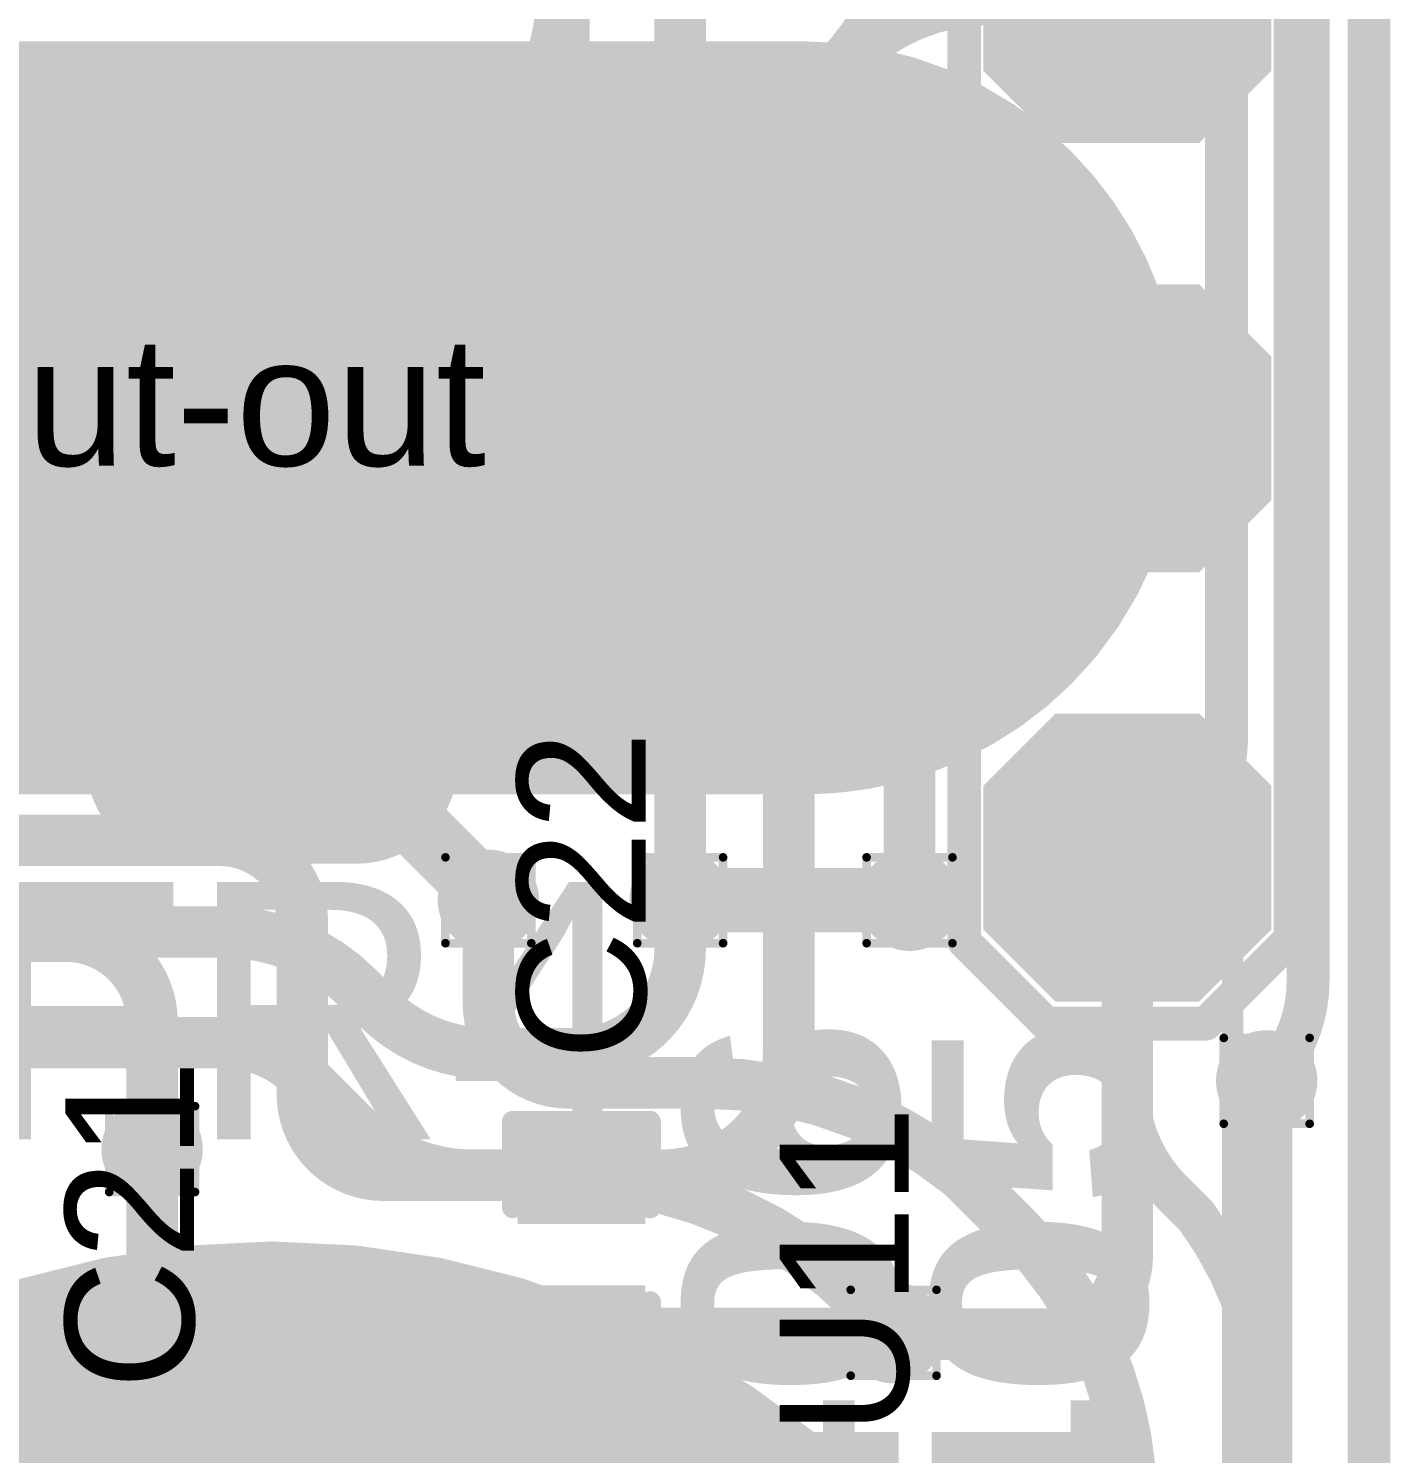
# Model space of a CAD drawing. Header units: inches. Extents: x -17 to 443, y -40 to 218.
# Drawn here: x 144.85 to 152.91, y 7.47 to 15.91 of the extents above; entities that cross this region are included whole.
import ezdxf

# ---------------------------------------------------------------- set-up
doc = ezdxf.new("R2010")
doc.units = ezdxf.units.IN
for name, color, linetype in [('Board Outline', 216, 'Continuous'), ('Bottom Layer', 5, 'Continuous'), ('Bottom Overlay', 54, 'Continuous'), ('Bottom Paste', 16, 'Continuous'), ('Bottom Solder', 6, 'Continuous'), ('Drill Drawing', 1, 'Continuous'), ('Fabrication', 76, 'Continuous'), ('Top Layer', 1, 'Continuous'), ('Top Overlay', 2, 'Continuous'), ('Top Paste', 8, 'Continuous'), ('Top Solder', 216, 'Continuous'), ('Via Holes', 16, 'Continuous')]:
    doc.layers.add(name, color=color, linetype=linetype)
doc.styles.add('Arial', font='', dxfattribs={"height": 0.2})
doc.styles.add('Arial Black_Bold', font='', dxfattribs={"height": 0.2})
doc.styles.get('Arial').set_extended_font_data('Arial')
doc.styles.get('Arial Black_Bold').set_extended_font_data('Arial Black', bold=True)

# ---------------------------------------------------------------- blocks, each defined once
blk = doc.blocks.new('SEMG_PAD_B_67')
at = {"layer": 'Bottom Layer'}
h = blk.add_hatch(color=5, dxfattribs=at)
edge = h.paths.add_edge_path()
edge.add_arc((-2.794e-05, 9.987183479999999), 5.00000016, 0, 360)
h = blk.add_hatch(color=5, dxfattribs=at)
edge = h.paths.add_edge_path()
edge.add_arc((-3.14997338, 0.0128143), 2.09999834, 90, 270)
edge.add_line((-3.14997338, -2.08718404), (3.150029259999999, -2.08718404))
edge.add_arc((3.15002926, 0.0128143), 2.09999834, 270, 450)
edge.add_line((3.15002926, 2.11281264), (-3.14997338, 2.11281264))
at = {"layer": 'Bottom Paste'}
h = blk.add_hatch(color=16, dxfattribs=at)
edge = h.paths.add_edge_path()
edge.add_arc((-2.794e-05, 9.987183479999999), 5.00000016, 0, 360)
h = blk.add_hatch(color=16, dxfattribs=at)
edge = h.paths.add_edge_path()
edge.add_arc((-3.14997338, 0.0128143), 2.09999834, 90, 270)
edge.add_line((-3.14997338, -2.08718404), (3.150029259999999, -2.08718404))
edge.add_arc((3.15002926, 0.0128143), 2.09999834, 270, 450)
edge.add_line((3.15002926, 2.11281264), (-3.14997338, 2.11281264))
at = {"layer": 'Bottom Solder'}
h = blk.add_hatch(color=6, dxfattribs=at)
edge = h.paths.add_edge_path()
edge.add_arc((-2.794e-05, 9.987183479999999), 5.10160016, 0, 360)
h = blk.add_hatch(color=6, dxfattribs=at)
edge = h.paths.add_edge_path()
edge.add_arc((-3.14997338, 0.0128143), 2.20159834, 90, 270)
edge.add_line((-3.14997338, -2.18878404), (3.150029259999999, -2.18878404))
edge.add_arc((3.15002926, 0.0128143), 2.20159834, 270, 450)
edge.add_line((3.15002926, 2.21441264), (-3.14997338, 2.21441264))
at = {"layer": 'Bottom Overlay', "const_width": 0.127}
blk.add_lwpolyline([(-5.68320682, 10.96571086), (-5.68320682, -10.9657134)], dxfattribs=at)
blk = doc.blocks.new('T____P____SMD_3_P____213')
at = {"layer": 'Top Layer'}
h = blk.add_hatch(color=1, dxfattribs=at)
edge = h.paths.add_edge_path()
edge.add_arc((-0.50000154, 3.04000154), 0.499999, 90, 180)
edge.add_line((-1.00000054, 3.04000154), (-1.00000054, 2.03999846))
edge.add_arc((-0.50000154, 2.03999846), 0.499999, 180, 270)
edge.add_line((-0.5000015400000001, 1.53999946), (0.5000015399999999, 1.53999946))
edge.add_arc((0.50000154, 2.03999846), 0.499999, 270, 360)
edge.add_line((1.00000054, 2.03999846), (1.00000054, 3.04000154))
edge.add_arc((0.50000154, 3.04000154), 0.499999, 0, 90)
edge.add_line((0.50000154, 3.54000054), (-0.50000154, 3.54000054))
h = blk.add_hatch(color=1, dxfattribs=at)
edge = h.paths.add_edge_path()
edge.add_arc((-0.9999992699999999, 0), 1.00000054, 90, 270)
edge.add_line((-0.9999992700000001, -1.00000054), (0.9999992699999997, -1.00000054))
edge.add_arc((0.9999992699999999, 0), 1.00000054, 270, 450)
edge.add_line((0.99999927, 1.00000054), (-0.9999992699999998, 1.00000054))
h = blk.add_hatch(color=1, dxfattribs=at)
edge = h.paths.add_edge_path()
edge.add_arc((-0.50000154, -2.03999846), 0.499999, 90, 180)
edge.add_line((-1.00000054, -2.03999846), (-1.00000054, -3.04000154))
edge.add_arc((-0.50000154, -3.04000154), 0.499999, 180, 270)
edge.add_line((-0.5000015400000001, -3.54000054), (0.5000015399999999, -3.54000054))
edge.add_arc((0.50000154, -3.04000154), 0.499999, 270, 360)
edge.add_line((1.00000054, -3.04000154), (1.00000054, -2.03999846))
edge.add_arc((0.50000154, -2.03999846), 0.499999, 0, 90)
edge.add_line((0.50000154, -1.53999946), (-0.50000154, -1.53999946))
at = {"layer": 'Top Paste'}
h = blk.add_hatch(color=8, dxfattribs=at)
edge = h.paths.add_edge_path()
edge.add_arc((-0.50000154, 3.04000154), 0.499999, 90, 180)
edge.add_line((-1.00000054, 3.04000154), (-1.00000054, 2.03999846))
edge.add_arc((-0.50000154, 2.03999846), 0.499999, 180, 270)
edge.add_line((-0.5000015400000001, 1.53999946), (0.5000015399999999, 1.53999946))
edge.add_arc((0.50000154, 2.03999846), 0.499999, 270, 360)
edge.add_line((1.00000054, 2.03999846), (1.00000054, 3.04000154))
edge.add_arc((0.50000154, 3.04000154), 0.499999, 0, 90)
edge.add_line((0.50000154, 3.54000054), (-0.50000154, 3.54000054))
h = blk.add_hatch(color=8, dxfattribs=at)
edge = h.paths.add_edge_path()
edge.add_arc((-0.9999992699999999, 0), 1.00000054, 90, 270)
edge.add_line((-0.9999992700000001, -1.00000054), (0.9999992699999997, -1.00000054))
edge.add_arc((0.9999992699999999, 0), 1.00000054, 270, 450)
edge.add_line((0.99999927, 1.00000054), (-0.9999992699999998, 1.00000054))
h = blk.add_hatch(color=8, dxfattribs=at)
edge = h.paths.add_edge_path()
edge.add_arc((-0.50000154, -2.03999846), 0.499999, 90, 180)
edge.add_line((-1.00000054, -2.03999846), (-1.00000054, -3.04000154))
edge.add_arc((-0.50000154, -3.04000154), 0.499999, 180, 270)
edge.add_line((-0.5000015400000001, -3.54000054), (0.5000015399999999, -3.54000054))
edge.add_arc((0.50000154, -3.04000154), 0.499999, 270, 360)
edge.add_line((1.00000054, -3.04000154), (1.00000054, -2.03999846))
edge.add_arc((0.50000154, -2.03999846), 0.499999, 0, 90)
edge.add_line((0.50000154, -1.53999946), (-0.50000154, -1.53999946))
at = {"layer": 'Top Solder'}
h = blk.add_hatch(color=216, dxfattribs=at)
edge = h.paths.add_edge_path()
edge.add_arc((-0.50000154, 3.04000154), 0.601599, 90, 180)
edge.add_line((-1.10160054, 3.04000154), (-1.10160054, 2.03999846))
edge.add_arc((-0.50000154, 2.03999846), 0.601599, 180, 270)
edge.add_line((-0.5000015400000001, 1.43839946), (0.5000015399999999, 1.43839946))
edge.add_arc((0.50000154, 2.03999846), 0.601599, 270, 360)
edge.add_line((1.10160054, 2.03999846), (1.10160054, 3.04000154))
edge.add_arc((0.50000154, 3.04000154), 0.601599, 0, 90)
edge.add_line((0.50000154, 3.64160054), (-0.50000154, 3.64160054))
h = blk.add_hatch(color=216, dxfattribs=at)
edge = h.paths.add_edge_path()
edge.add_arc((-0.9999992699999999, 0), 1.10160054, 90, 270)
edge.add_line((-0.9999992700000001, -1.10160054), (0.9999992699999997, -1.10160054))
edge.add_arc((0.9999992699999999, 0), 1.10160054, 270, 450)
edge.add_line((0.99999927, 1.10160054), (-0.9999992699999998, 1.10160054))
h = blk.add_hatch(color=216, dxfattribs=at)
edge = h.paths.add_edge_path()
edge.add_arc((-0.50000154, -2.03999846), 0.601599, 90, 180)
edge.add_line((-1.10160054, -2.03999846), (-1.10160054, -3.04000154))
edge.add_arc((-0.50000154, -3.04000154), 0.601599, 180, 270)
edge.add_line((-0.5000015400000001, -3.64160054), (0.5000015399999999, -3.64160054))
edge.add_arc((0.50000154, -3.04000154), 0.601599, 270, 360)
edge.add_line((1.10160054, -3.04000154), (1.10160054, -2.03999846))
edge.add_arc((0.50000154, -2.03999846), 0.601599, 0, 90)
edge.add_line((0.50000154, -1.43839946), (-0.50000154, -1.43839946))
blk = doc.blocks.new('4_P___SMD_W____CON__214')
at = {"layer": 'Top Layer'}
for points in [[(2.914999885, 0.74999977), (2.165000115, 0.74999977), (1.79000023, 0.374999885), (1.79000023, -0.374999885), (2.165000115, -0.74999977), (2.914999885, -0.74999977), (3.28999977, -0.374999885), (3.28999977, 0.374999885)], [(5.455002424999999, 0.74999977), (4.705002654999999, 0.74999977), (4.33000277, 0.374999885), (4.33000277, -0.374999885), (4.705002654999999, -0.74999977), (5.455002424999999, -0.74999977), (5.830002309999999, -0.374999885), (5.830002309999999, 0.374999885)], [(7.994999885, 0.74999977), (7.245000115, 0.74999977), (6.870000229999999, 0.374999885), (6.870000229999999, -0.374999885), (7.245000115, -0.74999977), (7.994999885, -0.74999977), (8.36999977, -0.374999885), (8.36999977, 0.374999885)]]:
    blk.add_hatch(color=1, dxfattribs=at).paths.add_polyline_path(points)
at = {"layer": 'Top Paste'}
for points in [[(2.914999885, 0.74999977), (2.165000115, 0.74999977), (1.79000023, 0.374999885), (1.79000023, -0.374999885), (2.165000115, -0.74999977), (2.914999885, -0.74999977), (3.28999977, -0.374999885), (3.28999977, 0.374999885)], [(5.455002424999999, 0.74999977), (4.705002654999999, 0.74999977), (4.33000277, 0.374999885), (4.33000277, -0.374999885), (4.705002654999999, -0.74999977), (5.455002424999999, -0.74999977), (5.830002309999999, -0.374999885), (5.830002309999999, 0.374999885)], [(7.994999885, 0.74999977), (7.245000115, 0.74999977), (6.870000229999999, 0.374999885), (6.870000229999999, -0.374999885), (7.245000115, -0.74999977), (7.994999885, -0.74999977), (8.36999977, -0.374999885), (8.36999977, 0.374999885)]]:
    blk.add_hatch(color=8, dxfattribs=at).paths.add_polyline_path(points)
at = {"layer": 'Top Solder'}
for points in [[(2.965799885, 0.85159977), (2.114200115, 0.85159977), (1.68840023, 0.425799885), (1.68840023, -0.425799885), (2.114200115, -0.85159977), (2.965799885, -0.85159977), (3.39159977, -0.425799885), (3.39159977, 0.425799885)], [(5.505802425, 0.85159977), (4.654202655, 0.85159977), (4.22840277, 0.425799885), (4.22840277, -0.425799885), (4.654202655, -0.85159977), (5.505802425, -0.85159977), (5.93160231, -0.425799885), (5.93160231, 0.425799885)], [(8.045799885000001, 0.85159977), (7.194200115, 0.85159977), (6.76840023, 0.425799885), (6.76840023, -0.425799885), (7.194200115, -0.85159977), (8.045799885000001, -0.85159977), (8.47159977, -0.425799885), (8.47159977, 0.425799885)]]:
    blk.add_hatch(color=216, dxfattribs=at).paths.add_polyline_path(points)
at = {"layer": 'Top Overlay', "const_width": 0.1999996}
for points in [[(-0.37974016, 0.9652), (8.101990399999998, 0.9652025399999999)], [(8.60300032, 0.4641900799999999), (8.101990399999998, 0.9652025399999999)], [(8.60300032, -0.4787392), (8.60300032, 0.4641900799999999)], [(8.11653952, -0.9652), (8.60300032, -0.4787392)], [(8.11653952, -0.9652), (-0.49101248, -0.9652)]]:
    blk.add_lwpolyline(points, dxfattribs=at)
at = {"layer": 'Top Overlay', "const_width": 0.0999998}
for points in [[(8.051990499999999, 0.9652025399999999, 1), (8.1519903, 0.9652025399999999, 1)], [(8.051990499999999, 0.9652025399999999, 1), (8.1519903, 0.9652025399999999, 1)], [(8.553000419999998, 0.4641900799999999, 1), (8.65300022, 0.4641900799999999, 1)], [(8.553000419999998, 0.4641900799999999, 1), (8.65300022, 0.4641900799999999, 1)], [(8.553000419999998, -0.4787392, 1), (8.65300022, -0.4787392, 1)], [(8.553000419999998, -0.4787392, 1), (8.65300022, -0.4787392, 1)], [(8.066539619999999, -0.9652, 1), (8.16653942, -0.9652, 1)], [(8.066539619999999, -0.9652, 1), (8.16653942, -0.9652, 1)]]:
    blk.add_lwpolyline(points, format="xyb", close=True, dxfattribs=at)
blk = doc.blocks.new('C___0402_242')
at = {"layer": 'Top Layer'}
for points in [[(-0.6985, -0.3175), (-0.6985, 0.3175), (-0.2412999999999999, 0.3175), (-0.2413, -0.3175)], [(0.2412999999999999, -0.3175), (0.2413, 0.3175), (0.6985, 0.3175), (0.6985, -0.3175)]]:
    blk.add_hatch(color=1, dxfattribs=at).paths.add_polyline_path(points)
at = {"layer": 'Top Paste'}
for points in [[(-0.6985, -0.3175), (-0.6985, 0.3175), (-0.2412999999999999, 0.3175), (-0.2413, -0.3175)], [(0.2412999999999999, -0.3175), (0.2413, 0.3175), (0.6985, 0.3175), (0.6985, -0.3175)]]:
    blk.add_hatch(color=8, dxfattribs=at).paths.add_polyline_path(points)
at = {"layer": 'Top Solder'}
for points in [[(-0.7584998799999999, -0.37749988), (-0.7584998799999999, 0.37749988), (-0.18130012, 0.37749988), (-0.18130012, -0.37749988)], [(0.18130012, -0.37749988), (0.18130012, 0.37749988), (0.7584998799999999, 0.37749988), (0.7584998799999999, -0.37749988)]]:
    blk.add_hatch(color=216, dxfattribs=at).paths.add_polyline_path(points)
at = {"layer": 'Top Overlay', "const_width": 0.127}
for points in [[(-0.7874, 0.4064), (-0.7874, -0.4064)], [(-0.7874, 0.4064), (-0.2794, 0.4064)], [(0.2794, 0.4064), (0.7874, 0.4064)], [(0.7874, 0.4064), (0.7874, -0.4064)], [(-0.7874, -0.4064), (-0.2794, -0.4064)], [(0.2794, -0.4064), (0.7874, -0.4064)]]:
    blk.add_lwpolyline(points, dxfattribs=at)
at = {"layer": 'Top Overlay', "const_width": 0.0635}
for points in [[(-0.8191499999999999, 0.4064, 1), (-0.7556499999999999, 0.4064, 1)], [(-0.8191499999999999, 0.4064, 1), (-0.7556499999999999, 0.4064, 1)], [(-0.31115, 0.4064, 1), (-0.24765, 0.4064, 1)], [(0.24765, 0.4064, 1), (0.31115, 0.4064, 1)], [(0.7556499999999999, 0.4064, 1), (0.8191499999999999, 0.4064, 1)], [(0.7556499999999999, 0.4064, 1), (0.8191499999999999, 0.4064, 1)], [(-0.8191499999999999, -0.4064, 1), (-0.7556499999999999, -0.4064, 1)], [(-0.8191499999999999, -0.4064, 1), (-0.7556499999999999, -0.4064, 1)], [(-0.31115, -0.4064, 1), (-0.24765, -0.4064, 1)], [(0.24765, -0.4064, 1), (0.31115, -0.4064, 1)], [(0.7556499999999999, -0.4064, 1), (0.8191499999999999, -0.4064, 1)], [(0.7556499999999999, -0.4064, 1), (0.8191499999999999, -0.4064, 1)]]:
    blk.add_lwpolyline(points, format="xyb", close=True, dxfattribs=at)

msp = doc.modelspace()

# ---------------------------------------------------------------- hatches: boundary and pattern name
at = {"layer": 'Bottom Layer'}
h = msp.add_hatch(color=5, dxfattribs=at)
edge = h.paths.add_edge_path()
edge.add_arc((147.56817324, 10.7469559), 0.2999994, 0, 360)
h = msp.add_hatch(color=5, dxfattribs=at)
edge = h.paths.add_edge_path()
edge.add_arc((148.702903, 10.7469559), 0.2999994, 0, 360)
h = msp.add_hatch(color=5, dxfattribs=at)
edge = h.paths.add_edge_path()
edge.add_arc((150.05989292, 10.7469559), 0.2999994, 0, 360)
h = msp.add_hatch(color=5, dxfattribs=at)
edge = h.paths.add_edge_path()
edge.add_arc((152.17299004, 9.678672539999999), 0.2999994, 0, 360)
h = msp.add_hatch(color=5, dxfattribs=at)
edge = h.paths.add_edge_path()
edge.add_arc((145.57870046, 9.2746449), 0.2999994, 0, 360)
h = msp.add_hatch(color=5, dxfattribs=at)
edge = h.paths.add_edge_path()
edge.add_arc((149.9655878, 8.188134499999999), 0.2999994, 0, 360)
at = {"layer": 'Top Layer'}
h = msp.add_hatch(color=1, dxfattribs=at)
edge = h.paths.add_edge_path()
edge.add_arc((147.56817324, 10.7469559), 0.2999994, 0, 360)
h = msp.add_hatch(color=1, dxfattribs=at)
edge = h.paths.add_edge_path()
edge.add_arc((148.702903, 10.7469559), 0.2999994, 0, 360)
h = msp.add_hatch(color=1, dxfattribs=at)
edge = h.paths.add_edge_path()
edge.add_arc((150.05989292, 10.7469559), 0.2999994, 0, 360)
h = msp.add_hatch(color=1, dxfattribs=at)
edge = h.paths.add_edge_path()
edge.add_arc((152.17299004, 9.678672539999999), 0.2999994, 0, 360)
h = msp.add_hatch(color=1, dxfattribs=at)
edge = h.paths.add_edge_path()
edge.add_arc((145.57870046, 9.2746449), 0.2999994, 0, 360)
h = msp.add_hatch(color=1, dxfattribs=at)
edge = h.paths.add_edge_path()
edge.add_arc((149.9655878, 8.188134499999999), 0.2999994, 0, 360)
at = {"layer": 'Via Holes'}
h = msp.add_hatch(color=7, dxfattribs=at)
edge = h.paths.add_edge_path()
edge.add_arc((147.56817324, 10.7469559), 0.1499997, 0, 360)
h = msp.add_hatch(color=7, dxfattribs=at)
edge = h.paths.add_edge_path()
edge.add_arc((148.702903, 10.7469559), 0.1499997, 0, 360)
h = msp.add_hatch(color=7, dxfattribs=at)
edge = h.paths.add_edge_path()
edge.add_arc((150.05989292, 10.7469559), 0.1499997, 0, 360)
h = msp.add_hatch(color=7, dxfattribs=at)
edge = h.paths.add_edge_path()
edge.add_arc((152.17299004, 9.678672539999999), 0.1499997, 0, 360)
h = msp.add_hatch(color=7, dxfattribs=at)
edge = h.paths.add_edge_path()
edge.add_arc((145.57870046, 9.2746449), 0.1499997, 0, 360)
h = msp.add_hatch(color=7, dxfattribs=at)
edge = h.paths.add_edge_path()
edge.add_arc((149.9655878, 8.188134499999999), 0.1499997, 0, 360)

# ---------------------------------------------------------------- linework, layer by layer
at = {"layer": 'Board Outline', "const_width": 0.127}
msp.add_lwpolyline([(152.7783584, 24.50406834), (152.77839396, 2.64831576)], dxfattribs=at)
at = {"layer": 'Bottom Layer'}
for points, const_width in [([(152.41772412, 10.2695121), (152.41772412, 23.13699208)], 0.254), ([(151.93512412, 11.69479754), (151.93512412, 16.99929798)], 0.254), ([(151.58688758, 11.09425518), (151.7567196, 11.2640872)], 0.254), ([(142.2233884, 11.10172278), (145.98027954, 11.10172278)], 0.3048), ([(151.58669454, 11.09406214), (151.58688758, 11.09425518)], 0.254), ([(147.56817324, 10.13831094), (147.56817324, 10.7469559)], 0.3048), ([(148.702903, 10.7469559), (150.05989292, 10.7469559)], 0.3809999999999999), ([(146.467703, 9.59917816), (146.467703, 10.61429932)], 0.3048), ([(140.79165898, 10.5350437), (145.06850844, 10.5350437)], 0.3048), ([(151.34852636, 9.65440284), (151.34852636, 10.5188004)], 0.254), ([(145.57870046, 9.2746449), (145.57870046, 10.02485168)], 0.3048), ([(148.0398614, 9.666622779999999), (148.83251412, 9.666622779999999)], 0.3048), ([(151.34852382, 9.65264516), (151.34852636, 9.65440284)], 0.254), ([(146.94676224, 9.12011892), (147.98149982, 9.12011892)], 0.3048), ([(150.37209194, 9.12012146), (150.37209448, 9.12011892)], 0.3048), ([(150.37209448, 9.12011892), (150.69928204, 8.792931359999999)], 0.3048), ([(151.60829978, 9.0254836), (151.6095012, 9.02428726)], 0.254), ([(151.6095012, 9.02428726), (151.75672468, 8.877063779999999)], 0.254), ([(149.7775516, 8.3761707), (149.9655878, 8.188134499999999)], 0.3048), ([(152.17299004, 2.27615242), (152.17299004, 7.61054866)], 0.254)]:
    msp.add_lwpolyline(points, dxfattribs=dict(at, const_width=const_width))
for points, const_width in [([(151.93512412, 11.69479754, -0.1989103420480255), (151.7567196, 11.2640872)], 0.254), ([(145.98027954, 11.10172278, -0.4142135623730951), (146.467703, 10.61429932)], 0.3048), ([(151.34852636, 10.5188004, -0.1988251865541355), (151.58669454, 11.09406214)], 0.254), ([(151.58669454, 11.09406214, -8.36824124904e-05), (151.58688758, 11.09425518)], 0.254), ([(145.06850844, 10.5350437, -0.4142135623730951), (145.57870046, 10.02485168)], 0.3048), ([(152.41772412, 10.2695121, -0.1042756460809792), (152.34659396, 9.932156919999999)], 0.254), ([(148.0398614, 9.666622779999999, -0.4142135623730951), (147.56817324, 10.13831094)], 0.3048), ([(152.34659396, 9.932156919999999, -0.0927136805034072), (152.17299004, 9.678672539999999)], 0.254), ([(148.83251412, 9.666622779999999, -0.1722197869169478), (150.37209194, 9.12012146)], 0.3048), ([(146.94676224, 9.12011892, -0.4142135623730951), (146.467703, 9.59917816)], 0.3048), ([(151.60829978, 9.0254836, -0.1989133296493446), (151.34852382, 9.65264516)], 0.254), ([(147.98149982, 9.12011892, -0.0611420809850349), (148.5957785, 9.04472156)], 0.3048), ([(148.5957785, 9.04472156, -0.1361148687838796), (149.7775516, 8.3761707)], 0.3048), ([(150.69928204, 8.79292882, -0.198912367379658), (151.37445468, 7.16292192)], 0.3048), ([(151.75672468, 8.877063779999999, -0.1601212629249966), (152.17299004, 7.61054866)], 0.254)]:
    msp.add_lwpolyline(points, format="xyb", dxfattribs=dict(at, const_width=const_width))
for points, const_width in [([(151.87162412, 11.69479754, 1), (151.99862412, 11.69479754, 1)], 0.127), ([(151.87162412, 11.69479754, 1), (151.99862412, 11.69479754, 1)], 0.127), ([(151.6932196, 11.2640872, 1), (151.8202196, 11.2640872, 1)], 0.127), ([(151.6932196, 11.2640872, 1), (151.8202196, 11.2640872, 1)], 0.127), ([(145.90407954, 11.10172278, 1), (146.05647954, 11.10172278, 1)], 0.1524), ([(145.90407954, 11.10172278, 1), (146.05647954, 11.10172278, 1)], 0.1524), ([(151.52319454, 11.09406214, 1), (151.65019454, 11.09406214, 1)], 0.127), ([(151.52319454, 11.09406214, 1), (151.65019454, 11.09406214, 1)], 0.127), ([(151.52319454, 11.09406214, 1), (151.65019454, 11.09406214, 1)], 0.127), ([(151.52338758, 11.09425518, 1), (151.65038758, 11.09425518, 1)], 0.127), ([(151.52338758, 11.09425518, 1), (151.65038758, 11.09425518, 1)], 0.127), ([(151.52338758, 11.09425518, 1), (151.65038758, 11.09425518, 1)], 0.127), ([(147.49197324, 10.7469559, 1), (147.64437324, 10.7469559, 1)], 0.1524), ([(148.607653, 10.7469559, 1), (148.798153, 10.7469559, 1)], 0.1905), ([(149.96464292, 10.7469559, 1), (150.15514292, 10.7469559, 1)], 0.1905), ([(146.391503, 10.61429932, 1), (146.543903, 10.61429932, 1)], 0.1524), ([(146.391503, 10.61429932, 1), (146.543903, 10.61429932, 1)], 0.1524), ([(144.99230844, 10.5350437, 1), (145.14470844, 10.5350437, 1)], 0.1524), ([(144.99230844, 10.5350437, 1), (145.14470844, 10.5350437, 1)], 0.1524), ([(151.28502636, 10.5188004, 1), (151.41202636, 10.5188004, 1)], 0.127), ([(151.28502636, 10.5188004, 1), (151.41202636, 10.5188004, 1)], 0.127), ([(152.35422412, 10.2695121, 1), (152.48122412, 10.2695121, 1)], 0.127), ([(152.35422412, 10.2695121, 1), (152.48122412, 10.2695121, 1)], 0.127), ([(147.49197324, 10.13831094, 1), (147.64437324, 10.13831094, 1)], 0.1524), ([(147.49197324, 10.13831094, 1), (147.64437324, 10.13831094, 1)], 0.1524), ([(145.50250046, 10.02485168, 1), (145.65490046, 10.02485168, 1)], 0.1524), ([(145.50250046, 10.02485168, 1), (145.65490046, 10.02485168, 1)], 0.1524), ([(152.28309396, 9.932156919999999, 1), (152.41009396, 9.932156919999999, 1)], 0.127), ([(152.28309396, 9.932156919999999, 1), (152.41009396, 9.932156919999999, 1)], 0.127), ([(147.9636614, 9.666622779999999, 1), (148.1160614, 9.666622779999999, 1)], 0.1524), ([(147.9636614, 9.666622779999999, 1), (148.1160614, 9.666622779999999, 1)], 0.1524), ([(148.75631412, 9.666622779999999, 1), (148.90871412, 9.666622779999999, 1)], 0.1524), ([(148.75631412, 9.666622779999999, 1), (148.90871412, 9.666622779999999, 1)], 0.1524), ([(151.28502636, 9.65440284, 1), (151.41202636, 9.65440284, 1)], 0.127), ([(151.28502636, 9.65440284, 1), (151.41202636, 9.65440284, 1)], 0.127), ([(152.10949004, 9.678672539999999, 1), (152.23649004, 9.678672539999999, 1)], 0.127), ([(146.391503, 9.59917816, 1), (146.543903, 9.59917816, 1)], 0.1524), ([(146.391503, 9.59917816, 1), (146.543903, 9.59917816, 1)], 0.1524), ([(151.28502382, 9.65264516, 1), (151.41202382, 9.65264516, 1)], 0.127), ([(151.28502382, 9.65264516, 1), (151.41202382, 9.65264516, 1)], 0.127), ([(145.50250046, 9.2746449, 1), (145.65490046, 9.2746449, 1)], 0.1524), ([(146.87056224, 9.12011892, 1), (147.02296224, 9.12011892, 1)], 0.1524), ([(146.87056224, 9.12011892, 1), (147.02296224, 9.12011892, 1)], 0.1524), ([(147.90529982, 9.12011892, 1), (148.05769982, 9.12011892, 1)], 0.1524), ([(147.90529982, 9.12011892, 1), (148.05769982, 9.12011892, 1)], 0.1524), ([(148.5195785, 9.04472156, 1), (148.6719785, 9.04472156, 1)], 0.1524), ([(148.5195785, 9.04472156, 1), (148.6719785, 9.04472156, 1)], 0.1524), ([(150.29589194, 9.12012146, 1), (150.44829194, 9.12012146, 1)], 0.1524), ([(150.29589194, 9.12012146, 1), (150.44829194, 9.12012146, 1)], 0.1524), ([(150.29589448, 9.12011892, 1), (150.44829448, 9.12011892, 1)], 0.1524), ([(150.29589448, 9.12011892, 1), (150.44829448, 9.12011892, 1)], 0.1524), ([(151.54479978, 9.0254836, 1), (151.67179978, 9.0254836, 1)], 0.127), ([(151.54479978, 9.0254836, 1), (151.67179978, 9.0254836, 1)], 0.127), ([(151.5460012, 9.02428726, 1), (151.6730012, 9.02428726, 1)], 0.127), ([(151.5460012, 9.02428726, 1), (151.6730012, 9.02428726, 1)], 0.127), ([(150.62308204, 8.792931359999999, 1), (150.77548204, 8.792931359999999, 1)], 0.1524), ([(150.62308204, 8.79292882, 1), (150.77548204, 8.79292882, 1)], 0.1524), ([(151.69322468, 8.877063779999999, 1), (151.82022468, 8.877063779999999, 1)], 0.127), ([(151.69322468, 8.877063779999999, 1), (151.82022468, 8.877063779999999, 1)], 0.127), ([(149.7013516, 8.3761707, 1), (149.8537516, 8.3761707, 1)], 0.1524), ([(149.7013516, 8.3761707, 1), (149.8537516, 8.3761707, 1)], 0.1524), ([(149.8893878, 8.188134499999999, 1), (150.0417878, 8.188134499999999, 1)], 0.1524), ([(152.10949004, 7.61054866, 1), (152.23649004, 7.61054866, 1)], 0.127), ([(152.10949004, 7.61054866, 1), (152.23649004, 7.61054866, 1)], 0.127)]:
    msp.add_lwpolyline(points, format="xyb", close=True, dxfattribs=dict(at, const_width=const_width))
at = {"layer": 'Drill Drawing', "const_width": 0.0508}
for points in [[(147.31417324, 11.0009559), (147.82217324, 11.0009559)], [(147.31417324, 10.4929559), (147.31417324, 11.0009559)], [(147.82217324, 10.4929559), (147.82217324, 11.0009559)], [(148.448903, 11.0009559), (148.956903, 11.0009559)], [(148.448903, 10.4929559), (148.448903, 11.0009559)], [(148.956903, 10.4929559), (148.956903, 11.0009559)], [(149.80589292, 11.0009559), (150.31389292, 11.0009559)], [(149.80589292, 10.4929559), (149.80589292, 11.0009559)], [(150.31389292, 10.4929559), (150.31389292, 11.0009559)], [(147.31417324, 10.4929559), (147.82217324, 10.4929559)], [(148.448903, 10.4929559), (148.956903, 10.4929559)], [(149.80589292, 10.4929559), (150.31389292, 10.4929559)], [(151.91899004, 9.93267254), (152.42699004, 9.93267254)], [(151.91899004, 9.42467254), (151.91899004, 9.93267254)], [(152.42699004, 9.42467254), (152.42699004, 9.93267254)], [(145.32470046, 9.5286449), (145.83270046, 9.5286449)], [(145.32470046, 9.020644899999999), (145.32470046, 9.5286449)], [(145.83270046, 9.020644899999999), (145.83270046, 9.5286449)], [(151.91899004, 9.42467254), (152.42699004, 9.42467254)], [(145.32470046, 9.020644899999999), (145.83270046, 9.020644899999999)], [(149.7115878, 8.4421345), (150.2195878, 8.4421345)], [(149.7115878, 7.9341345), (149.7115878, 8.4421345)], [(150.2195878, 7.9341345), (150.2195878, 8.4421345)], [(149.7115878, 7.9341345), (150.2195878, 7.9341345)]]:
    msp.add_lwpolyline(points, dxfattribs=at)
at = {"layer": 'Drill Drawing', "const_width": 0.0254}
for points in [[(147.30147324, 11.0009559, 1), (147.32687324, 11.0009559, 1)], [(147.30147324, 11.0009559, 1), (147.32687324, 11.0009559, 1)], [(147.80947324, 11.0009559, 1), (147.83487324, 11.0009559, 1)], [(147.80947324, 11.0009559, 1), (147.83487324, 11.0009559, 1)], [(148.436203, 11.0009559, 1), (148.461603, 11.0009559, 1)], [(148.436203, 11.0009559, 1), (148.461603, 11.0009559, 1)], [(148.944203, 11.0009559, 1), (148.969603, 11.0009559, 1)], [(148.944203, 11.0009559, 1), (148.969603, 11.0009559, 1)], [(149.79319292, 11.0009559, 1), (149.81859292, 11.0009559, 1)], [(149.79319292, 11.0009559, 1), (149.81859292, 11.0009559, 1)], [(150.30119292, 11.0009559, 1), (150.32659292, 11.0009559, 1)], [(150.30119292, 11.0009559, 1), (150.32659292, 11.0009559, 1)], [(147.30147324, 10.4929559, 1), (147.32687324, 10.4929559, 1)], [(147.30147324, 10.4929559, 1), (147.32687324, 10.4929559, 1)], [(147.80947324, 10.4929559, 1), (147.83487324, 10.4929559, 1)], [(147.80947324, 10.4929559, 1), (147.83487324, 10.4929559, 1)], [(148.436203, 10.4929559, 1), (148.461603, 10.4929559, 1)], [(148.436203, 10.4929559, 1), (148.461603, 10.4929559, 1)], [(148.944203, 10.4929559, 1), (148.969603, 10.4929559, 1)], [(148.944203, 10.4929559, 1), (148.969603, 10.4929559, 1)], [(149.79319292, 10.4929559, 1), (149.81859292, 10.4929559, 1)], [(149.79319292, 10.4929559, 1), (149.81859292, 10.4929559, 1)], [(150.30119292, 10.4929559, 1), (150.32659292, 10.4929559, 1)], [(150.30119292, 10.4929559, 1), (150.32659292, 10.4929559, 1)], [(151.90629004, 9.93267254, 1), (151.93169004, 9.93267254, 1)], [(151.90629004, 9.93267254, 1), (151.93169004, 9.93267254, 1)], [(152.41429004, 9.93267254, 1), (152.43969004, 9.93267254, 1)], [(152.41429004, 9.93267254, 1), (152.43969004, 9.93267254, 1)], [(145.31200046, 9.5286449, 1), (145.33740046, 9.5286449, 1)], [(145.31200046, 9.5286449, 1), (145.33740046, 9.5286449, 1)], [(145.82000046, 9.5286449, 1), (145.84540046, 9.5286449, 1)], [(145.82000046, 9.5286449, 1), (145.84540046, 9.5286449, 1)], [(151.90629004, 9.42467254, 1), (151.93169004, 9.42467254, 1)], [(151.90629004, 9.42467254, 1), (151.93169004, 9.42467254, 1)], [(152.41429004, 9.42467254, 1), (152.43969004, 9.42467254, 1)], [(152.41429004, 9.42467254, 1), (152.43969004, 9.42467254, 1)], [(145.31200046, 9.020644899999999, 1), (145.33740046, 9.020644899999999, 1)], [(145.31200046, 9.020644899999999, 1), (145.33740046, 9.020644899999999, 1)], [(145.82000046, 9.020644899999999, 1), (145.84540046, 9.020644899999999, 1)], [(145.82000046, 9.020644899999999, 1), (145.84540046, 9.020644899999999, 1)], [(149.6988878, 8.4421345, 1), (149.7242878, 8.4421345, 1)], [(149.6988878, 8.4421345, 1), (149.7242878, 8.4421345, 1)], [(150.2068878, 8.4421345, 1), (150.2322878, 8.4421345, 1)], [(150.2068878, 8.4421345, 1), (150.2322878, 8.4421345, 1)], [(149.6988878, 7.9341345, 1), (149.7242878, 7.9341345, 1)], [(149.6988878, 7.9341345, 1), (149.7242878, 7.9341345, 1)], [(150.2068878, 7.9341345, 1), (150.2322878, 7.9341345, 1)], [(150.2068878, 7.9341345, 1), (150.2322878, 7.9341345, 1)]]:
    msp.add_lwpolyline(points, format="xyb", close=True, dxfattribs=at)
at = {"layer": 'Fabrication', "const_width": 0.254}
for points in [[(152.7783584, 24.50406834), (152.77839396, 2.64831576)], [(143.13500202, 15.70181518), (149.44300058, 15.70181518)], [(143.13500202, 11.50181342), (149.44300058, 11.50181342)]]:
    msp.add_lwpolyline(points, dxfattribs=at)
at = {"layer": 'Fabrication'}
for points, const_width in [([(149.37950058, 15.70181518, 1), (149.50650058, 15.70181518, 1)], 0.127), ([(149.37950058, 15.70181518, 1), (149.50650058, 15.70181518, 1)], 0.127), ([(150.86442522, 15.08673894, 1), (150.99142522, 15.08673894, 1)], 0.127), ([(150.86442522, 15.08673894, 1), (150.99142522, 15.08673894, 1)], 0.127), ([(151.47950146, 13.6018143, 1), (151.60650146, 13.6018143, 1)], 0.127), ([(151.47950146, 13.6018143, 1), (151.60650146, 13.6018143, 1)], 0.127), ([(150.86442522, 12.11688966, 1), (150.99142522, 12.11688966, 1)], 0.127), ([(150.86442522, 12.11688966, 1), (150.99142522, 12.11688966, 1)], 0.127), ([(149.37950058, 11.50181342, 1), (149.50650058, 11.50181342, 1)], 0.127), ([(149.37950058, 11.50181342, 1), (149.50650058, 11.50181342, 1)], 0.127), ([(151.28900146, 3.60181398, 1), (141.28900114, 3.60181398, 1)], 0.254)]:
    msp.add_lwpolyline(points, format="xyb", close=True, dxfattribs=dict(at, const_width=const_width))
at = {"layer": 'Fabrication', "const_width": 0.254}
for points in [[(149.44300058, 15.70181518, -0.198912367379658), (150.92792522, 15.08673894)], [(150.92792522, 15.08673894, -0.198912367379658), (151.54300146, 13.6018143)], [(151.54300146, 13.6018143, -0.198912367379658), (150.92792522, 12.11688966)], [(150.92792522, 12.11688966, -0.198912367379658), (149.44300058, 11.50181342)]]:
    msp.add_lwpolyline(points, format="xyb", dxfattribs=at)
at = {"layer": 'Top Layer'}
for points, const_width in [([(148.702903, 10.7469559), (148.702903, 21.96221922)], 0.3048), ([(148.01417692, 14.60006478), (148.01417692, 16.71392898)], 0.3048), ([(149.34584812, 9.86934526), (149.34584812, 14.97362766)], 0.3048), ([(143.71617688, 14.56684412), (146.1970533, 14.56684412)], 0.3809999999999999), ([(146.28902924, 14.60494158), (146.4392931, 14.60494158)], 0.3048), ([(150.38332636, 13.53965542), (151.08489468, 13.53965542)], 0.3048), ([(151.21671052, 13.40783958), (151.34852636, 13.53965542)], 0.3048), ([(150.05989292, 10.7469559), (150.05989292, 13.21622198)], 0.3048), ([(146.28902924, 12.04552074), (147.56817324, 10.76637674)], 0.3809999999999999), ([(146.28902924, 12.04552074), (146.28902924, 12.06494158)], 0.3048), ([(151.34852636, 8.649982699999999), (151.34852636, 10.99965542)], 0.3048), ([(147.56817324, 10.7469559), (147.56817324, 10.76637674)], 0.3048), ([(148.702903, 10.45837634), (148.702903, 10.7469559)], 0.3048), ([(150.05989292, 10.73391046), (150.05989292, 10.7469559)], 0.3048), ([(144.31483456, 10.55949882), (146.00274076, 10.55950136)], 0.3048), ([(146.78911714, 10.2337743), (146.90697822, 10.11591322)], 0.3048), ([(144.308703, 9.904844299999999), (146.0027433, 9.904844299999999)], 0.3048), ([(147.57473914, 9.83931738), (148.08384404, 9.83931738)], 0.3048), ([(146.467703, 9.71225134), (146.76833994, 9.4116144)], 0.3048), ([(152.17299004, 3.75076974), (152.17299004, 9.678672539999999)], 0.3048), ([(145.57870046, 6.58748238), (145.57870046, 9.2746449)], 0.3048), ([(147.4726413, 9.1198827), (148.11870554, 9.1198827)], 0.3048), ([(148.11870554, 9.1198827), (148.59638556, 9.1198827)], 0.3048), ([(148.11870554, 6.58748238), (148.11870554, 8.1292827)], 0.508), ([(148.11870554, 8.1800827), (148.12273144, 8.1841086)], 0.3048), ([(148.12273144, 8.1841086), (149.9615619, 8.1841086)], 0.3048), ([(149.9615619, 8.1841086), (149.9655878, 8.188134499999999)], 0.3048), ([(149.9655878, 8.188134499999999), (149.9736396, 8.1800827)], 0.3048), ([(149.9736396, 8.1800827), (150.87862636, 8.1800827)], 0.3048)]:
    msp.add_lwpolyline(points, dxfattribs=dict(at, const_width=const_width))
at = {"layer": 'Top Layer', "const_width": 0.3048}
for points in [[(148.00930012, 16.1749486, -0.1191782904926269), (147.83586638, 15.45765768)], [(149.9183438, 16.07965542, -0.0921419621856837), (149.63015286, 15.6596588)], [(149.69631224, 15.73062386, -0.1975283439213794), (150.54533518, 16.07965542)], [(149.34584812, 14.97362766, -0.198912367379658), (149.62991156, 15.6594175)], [(147.83586638, 15.45765768, -0.1567261152700714), (147.15658402, 14.77837532)], [(147.15658402, 14.77837532, -0.1065885442681484), (146.51732952, 14.60688214)], [(146.51732952, 14.60688214, -0.0124318242575457), (146.4392931, 14.60494158)], [(150.05989292, 13.21622198, -0.4142135623730951), (150.38332636, 13.53965542)], [(151.08489468, 13.53965542, -0.4142135623730951), (151.21671052, 13.40783958)], [(146.0027433, 10.55950136, -0.0002480177905535), (146.00384566, 10.55950136)], [(146.00384566, 10.55950136, -0.1986545492041386), (146.78911714, 10.2337743)], [(148.702903, 10.45837634, -0.4142135623730951), (148.08384404, 9.83931738)], [(147.57473914, 9.83931738, -0.198912367379658), (146.90697822, 10.11591322)], [(146.0027433, 9.904844299999999, -0.1986456521000597), (146.46722548, 9.712728859999999)], [(149.34584812, 9.86934526, -0.4142135623730951), (148.59638556, 9.1198827)], [(146.46722548, 9.712728859999999, -0.0002565771278089), (146.467703, 9.71225134)], [(147.4726413, 9.1198827, -0.198912367379658), (146.76834248, 9.4116144)], [(151.34852636, 8.649982699999999, -0.4142135623730951), (150.87862636, 8.1800827)]]:
    msp.add_lwpolyline(points, format="xyb", dxfattribs=at)
at = {"layer": 'Top Layer'}
for points, const_width in [([(149.62011224, 15.73062386, 1), (149.77251224, 15.73062386, 1)], 0.1524), ([(149.55371156, 15.6594175, 1), (149.70611156, 15.6594175, 1)], 0.1524), ([(149.55395286, 15.6596588, 1), (149.70635286, 15.6596588, 1)], 0.1524), ([(147.75966638, 15.45765768, 1), (147.91206638, 15.45765768, 1)], 0.1524), ([(147.75966638, 15.45765768, 1), (147.91206638, 15.45765768, 1)], 0.1524), ([(149.26964812, 14.97362766, 1), (149.42204812, 14.97362766, 1)], 0.1524), ([(149.26964812, 14.97362766, 1), (149.42204812, 14.97362766, 1)], 0.1524), ([(147.08038402, 14.77837532, 1), (147.23278402, 14.77837532, 1)], 0.1524), ([(147.08038402, 14.77837532, 1), (147.23278402, 14.77837532, 1)], 0.1524), ([(146.1018033, 14.56684412, 1), (146.2923033, 14.56684412, 1)], 0.1905), ([(146.21282924, 14.60494158, 1), (146.36522924, 14.60494158, 1)], 0.1524), ([(146.3630931, 14.60494158, 1), (146.5154931, 14.60494158, 1)], 0.1524), ([(146.3630931, 14.60494158, 1), (146.5154931, 14.60494158, 1)], 0.1524), ([(146.44112952, 14.60688214, 1), (146.59352952, 14.60688214, 1)], 0.1524), ([(146.44112952, 14.60688214, 1), (146.59352952, 14.60688214, 1)], 0.1524), ([(147.93797692, 14.60006478, 1), (148.09037692, 14.60006478, 1)], 0.1524), ([(150.30712636, 13.53965542, 1), (150.45952636, 13.53965542, 1)], 0.1524), ([(150.30712636, 13.53965542, 1), (150.45952636, 13.53965542, 1)], 0.1524), ([(151.00869468, 13.53965542, 1), (151.16109468, 13.53965542, 1)], 0.1524), ([(151.00869468, 13.53965542, 1), (151.16109468, 13.53965542, 1)], 0.1524), ([(151.27232636, 13.53965542, 1), (151.42472636, 13.53965542, 1)], 0.1524), ([(151.14051052, 13.40783958, 1), (151.29291052, 13.40783958, 1)], 0.1524), ([(151.14051052, 13.40783958, 1), (151.29291052, 13.40783958, 1)], 0.1524), ([(149.98369292, 13.21622198, 1), (150.13609292, 13.21622198, 1)], 0.1524), ([(149.98369292, 13.21622198, 1), (150.13609292, 13.21622198, 1)], 0.1524), ([(146.19377924, 12.04552074, 1), (146.38427924, 12.04552074, 1)], 0.1905), ([(146.21282924, 12.06494158, 1), (146.36522924, 12.06494158, 1)], 0.1524), ([(146.21282924, 12.04552074, 1), (146.36522924, 12.04552074, 1)], 0.1524), ([(151.27232636, 10.99965542, 1), (151.42472636, 10.99965542, 1)], 0.1524), ([(147.47292324, 10.76637674, 1), (147.66342324, 10.76637674, 1)], 0.1905), ([(147.49197324, 10.76637674, 1), (147.64437324, 10.76637674, 1)], 0.1524), ([(147.49197324, 10.7469559, 1), (147.64437324, 10.7469559, 1)], 0.1524), ([(148.626703, 10.7469559, 1), (148.779103, 10.7469559, 1)], 0.1524), ([(148.626703, 10.7469559, 1), (148.779103, 10.7469559, 1)], 0.1524), ([(149.98369292, 10.7469559, 1), (150.13609292, 10.7469559, 1)], 0.1524), ([(149.98369292, 10.7469559, 1), (150.13609292, 10.7469559, 1)], 0.1524), ([(149.98369292, 10.73391046, 1), (150.13609292, 10.73391046, 1)], 0.1524), ([(145.92654076, 10.55950136, 1), (146.07894076, 10.55950136, 1)], 0.1524), ([(145.9265433, 10.55950136, 1), (146.0789433, 10.55950136, 1)], 0.1524), ([(145.92764566, 10.55950136, 1), (146.08004566, 10.55950136, 1)], 0.1524), ([(145.92764566, 10.55950136, 1), (146.08004566, 10.55950136, 1)], 0.1524), ([(148.626703, 10.45837634, 1), (148.779103, 10.45837634, 1)], 0.1524), ([(148.626703, 10.45837634, 1), (148.779103, 10.45837634, 1)], 0.1524), ([(146.71291714, 10.2337743, 1), (146.86531714, 10.2337743, 1)], 0.1524), ([(146.71291714, 10.2337743, 1), (146.86531714, 10.2337743, 1)], 0.1524), ([(146.83077822, 10.11591322, 1), (146.98317822, 10.11591322, 1)], 0.1524), ([(146.83077822, 10.11591322, 1), (146.98317822, 10.11591322, 1)], 0.1524), ([(145.9265433, 9.904844299999999, 1), (146.0789433, 9.904844299999999, 1)], 0.1524), ([(145.9265433, 9.904844299999999, 1), (146.0789433, 9.904844299999999, 1)], 0.1524), ([(147.49853914, 9.83931738, 1), (147.65093914, 9.83931738, 1)], 0.1524), ([(147.49853914, 9.83931738, 1), (147.65093914, 9.83931738, 1)], 0.1524), ([(148.00764404, 9.83931738, 1), (148.16004404, 9.83931738, 1)], 0.1524), ([(148.00764404, 9.83931738, 1), (148.16004404, 9.83931738, 1)], 0.1524), ([(149.26964812, 9.86934526, 1), (149.42204812, 9.86934526, 1)], 0.1524), ([(149.26964812, 9.86934526, 1), (149.42204812, 9.86934526, 1)], 0.1524), ([(146.39102548, 9.712728859999999, 1), (146.54342548, 9.712728859999999, 1)], 0.1524), ([(146.39102548, 9.712728859999999, 1), (146.54342548, 9.712728859999999, 1)], 0.1524), ([(146.391503, 9.71225134, 1), (146.543903, 9.71225134, 1)], 0.1524), ([(146.391503, 9.71225134, 1), (146.543903, 9.71225134, 1)], 0.1524), ([(152.09679004, 9.678672539999999, 1), (152.24919004, 9.678672539999999, 1)], 0.1524), ([(146.69213994, 9.4116144, 1), (146.84453994, 9.4116144, 1)], 0.1524), ([(146.69214248, 9.4116144, 1), (146.84454248, 9.4116144, 1)], 0.1524), ([(145.50250046, 9.2746449, 1), (145.65490046, 9.2746449, 1)], 0.1524), ([(147.3964413, 9.1198827, 1), (147.5488413, 9.1198827, 1)], 0.1524), ([(147.3964413, 9.1198827, 1), (147.5488413, 9.1198827, 1)], 0.1524), ([(148.04250554, 9.1198827, 1), (148.19490554, 9.1198827, 1)], 0.1524), ([(148.04250554, 9.1198827, 1), (148.19490554, 9.1198827, 1)], 0.1524), ([(148.52018556, 9.1198827, 1), (148.67258556, 9.1198827, 1)], 0.1524), ([(148.52018556, 9.1198827, 1), (148.67258556, 9.1198827, 1)], 0.1524), ([(151.27232636, 8.649982699999999, 1), (151.42472636, 8.649982699999999, 1)], 0.1524), ([(151.27232636, 8.649982699999999, 1), (151.42472636, 8.649982699999999, 1)], 0.1524), ([(147.99170554, 8.1292827, 1), (148.24570554, 8.1292827, 1)], 0.254), ([(148.04250554, 8.1800827, 1), (148.19490554, 8.1800827, 1)], 0.1524), ([(148.04653144, 8.1841086, 1), (148.19893144, 8.1841086, 1)], 0.1524), ([(148.04653144, 8.1841086, 1), (148.19893144, 8.1841086, 1)], 0.1524), ([(149.8853619, 8.1841086, 1), (150.0377619, 8.1841086, 1)], 0.1524), ([(149.8853619, 8.1841086, 1), (150.0377619, 8.1841086, 1)], 0.1524), ([(149.8893878, 8.188134499999999, 1), (150.0417878, 8.188134499999999, 1)], 0.1524), ([(149.8893878, 8.188134499999999, 1), (150.0417878, 8.188134499999999, 1)], 0.1524), ([(149.8974396, 8.1800827, 1), (150.0498396, 8.1800827, 1)], 0.1524), ([(149.8974396, 8.1800827, 1), (150.0498396, 8.1800827, 1)], 0.1524), ([(150.80242636, 8.1800827, 1), (150.95482636, 8.1800827, 1)], 0.1524), ([(150.80242636, 8.1800827, 1), (150.95482636, 8.1800827, 1)], 0.1524)]:
    msp.add_lwpolyline(points, format="xyb", close=True, dxfattribs=dict(at, const_width=const_width))

# ---------------------------------------------------------------- block references
for name, p, rotation in [('SEMG_PAD_B_67', (146.28897336, 13.58899746), 180), ('4_P___SMD_W____CON__214', (151.34852636, 18.61965796), 270), ('T____P____SMD_3_P____213', (146.28902924, 14.60492888), 180), ('C___0402_242', (148.11870554, 8.649982699999999), 90)]:
    msp.add_blockref(name, p, dxfattribs=dict(rotation=rotation))

# ---------------------------------------------------------------- texts
at = {"layer": 'Fabrication', "style": 'Arial'}
msp.add_text('Cut-out', height=0.7619999999999999, dxfattribs=at).set_placement((144.06313834, 13.31804804))
msp.add_text('FR4', height=1.524, rotation=360, dxfattribs=at).set_placement((144.48859596, 9.33211494))
at = {"layer": 'Top Overlay'}
for s, height, style, p in [('C22', 0.7619999999999999, 'Arial', (148.49958108, 9.79793316)), ('SB406', 1.27, 'Arial Black_Bold', (149.9946835, 3.8481889)), ('SB405', 1.27, 'Arial Black_Bold', (151.4611271, 3.848191439999999)), ('C21', 0.7619999999999999, 'Arial', (145.82641904, 7.851393999999999)), ('U11', 0.7619999999999999, 'Arial', (150.0540306, 7.579309199999999))]:
    msp.add_text(s, height=height, rotation=90, dxfattribs=dict(at, style=style)).set_placement(p)

doc.saveas('drawing.dxf')
